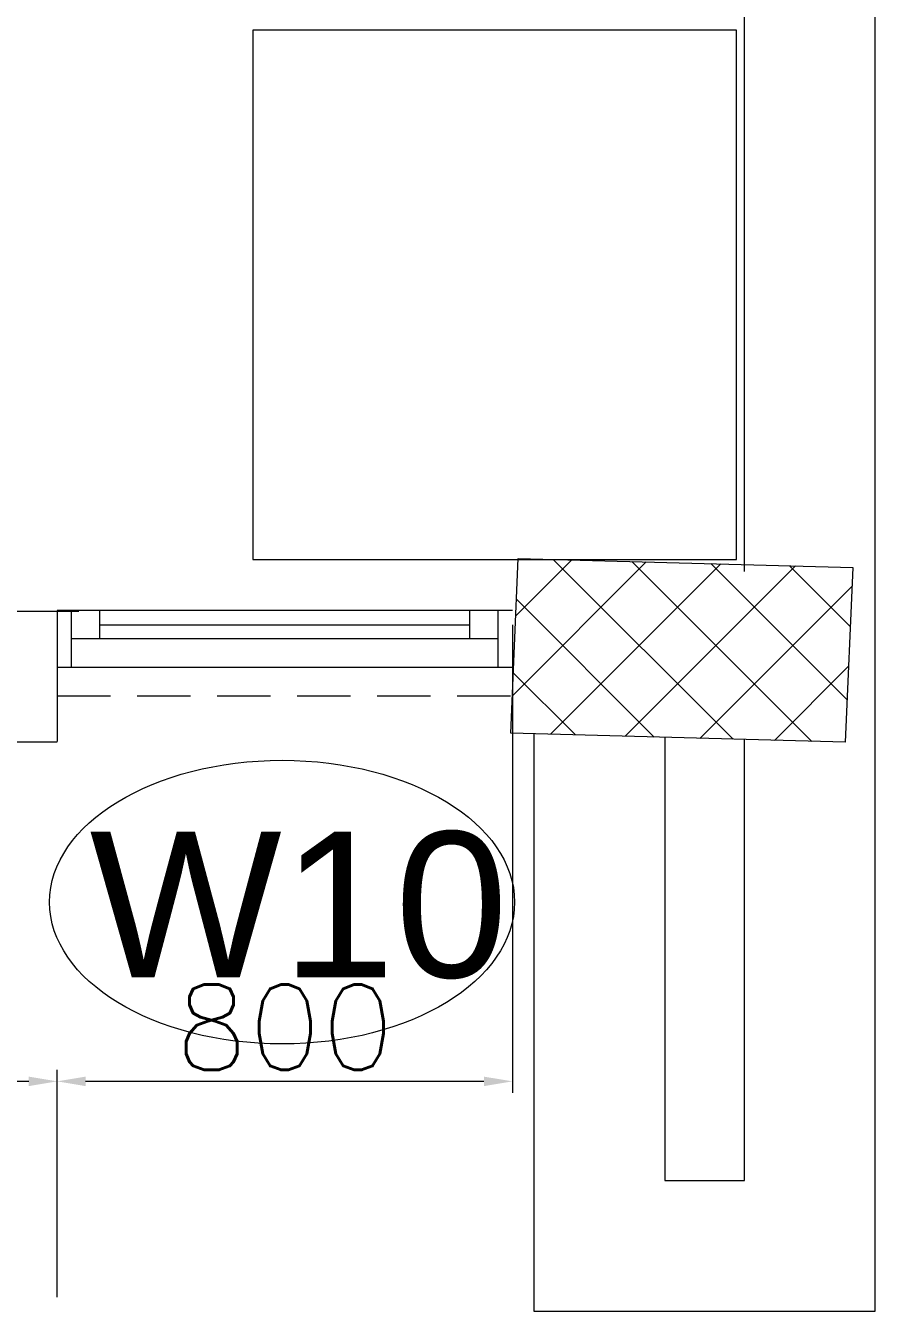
# Model space of a CAD drawing. Header units: millimetres. Extents: x -2143172 to 5255, y -610845 to 279739.
# Drawn here: x -1134207 to -1132714, y -595618 to -593359 of the extents above; entities that cross this region are included whole.
import ezdxf

# ---------------------------------------------------------------- set-up
doc = ezdxf.new("R2010")
doc.units = ezdxf.units.MM
doc.header["$LTSCALE"] = 30
doc.linetypes.add('HIDDEN2', pattern=[0.1875, 0.125, -0.0625])
doc.layers.get('0').update_dxf_attribs({"lineweight": 5})
doc.layers.get('Defpoints').update_dxf_attribs({"lineweight": 5})
for name, color, linetype, lineweight in [('Al Window tag', 5, 'Continuous', 5), ('Aluminum', 7, 'Continuous', 5), ('C-HYDR-CTCH', 6, 'Continuous', 5), ('dims.', 152, 'Continuous', 5), ('Hatch', 252, 'Continuous', 5), ('LOADING', 163, 'Continuous', 5), ('Proj', 7, 'HIDDEN2', 5), ('Structure', 20, 'Continuous', 5), ('Walls', 32, 'Continuous', 5)]:
    doc.layers.add(name, color=color, linetype=linetype, lineweight=lineweight)
doc.styles.add('SIMPLEX', font='SIMPLEX.shx', dxfattribs={"height": 150})
doc.styles.add('TTLB-A0-JeddahDP$0$swis721', font='swiss.ttf')
doc.dimstyles.new('Buk', dxfattribs={"dimtxt": 150, "dimasz": 50, "dimexe": 20, "dimexo": 25, "dimgap": 20, "dimtad": 1, "dimdec": 0, "dimrnd": 5, "dimdsep": 46, "dimtxsty": 'SIMPLEX', "dimcen": 0, "dimdle": 20, "dimclrd": 256, "dimclre": 256, "dimclrt": 256, "dimadec": 0, "dimazin": 0, "dimtfac": 0.0075, "dimtdec": 0, "dimtmove": 1, "dimatfit": 2, "dimldrblk": 'ARCHTICK', "dimfxl": 1, "dimtolj": 1, "dimtzin": 0, "dimlwd": -1, "dimlwe": -1, "dimarcsym": 0})

# ---------------------------------------------------------------- blocks, each defined once
blk = doc.blocks.new('*D781')
at = {"layer": 'Defpoints', "color": 0, "transparency": 16777216}
for p in [(-1133351.8, -594386.5, 0), (-1134151.8, -595214), (-1134151.8, -595618.1)]:
    blk.add_point(p, dxfattribs=at)
at = {"layer": 'dims.', "linetype": 'Continuous', "transparency": 16777216}
for p, q in [((-1133351.8, -594411.5), (-1133351.8, -595234)), ((-1134151.8, -595593.1), (-1134151.8, -595194))]:
    blk.add_line(p, q, dxfattribs=at)
at = {"layer": 'dims.', "transparency": 16777216}
blk.add_line((-1133401.8, -595214), (-1134101.8, -595214), dxfattribs=at)
for points in [[(-1134101.8, -595205.7), (-1134101.8, -595222.4), (-1134151.8, -595214)], [(-1133401.8, -595205.7), (-1133401.8, -595222.4), (-1133351.8, -595214)]]:
    blk.add_solid(points, dxfattribs=at)
at = {"layer": 'dims.', "transparency": 16777216, "insert": (-1133751.8, -595119), "char_height": 150, "attachment_point": 5, "style": 'SIMPLEX'}
blk.add_mtext('\\A1;800', dxfattribs=at)
blk = doc.blocks.new('_ArchTick')
at = {"color": 0, "linetype": 'ByBlock', "const_width": 0.15}
blk.add_lwpolyline([(-0.5, -0.5), (0.5, 0.5)], dxfattribs=at)
blk = doc.blocks.new('*D782')
at = {"layer": 'Defpoints', "color": 0, "transparency": 16777216}
for p in [(-1135184, -594618.1), (-1135184, -595214), (-1134151.8, -595618.1)]:
    blk.add_point(p, dxfattribs=at)
at = {"layer": 'dims.', "linetype": 'Continuous', "transparency": 16777216}
for p, q in [((-1135184, -594643.1), (-1135184, -595234)), ((-1134151.8, -595593.1), (-1134151.8, -595194))]:
    blk.add_line(p, q, dxfattribs=at)
at = {"layer": 'dims.', "transparency": 16777216}
blk.add_line((-1134201.8, -595214), (-1135134, -595214), dxfattribs=at)
for points in [[(-1135134, -595205.7), (-1135134, -595222.4), (-1135184, -595214)], [(-1134201.8, -595205.7), (-1134201.8, -595222.4), (-1134151.8, -595214)]]:
    blk.add_solid(points, dxfattribs=at)
at = {"layer": 'dims.', "transparency": 16777216, "insert": (-1134667.9, -595119), "char_height": 150, "attachment_point": 5, "style": 'SIMPLEX'}
blk.add_mtext('\\A1;1030', dxfattribs=at)
blk = doc.blocks.new('A$C47696aed')
at = {"layer": 'Hatch'}
h = blk.add_hatch(dxfattribs=at)
h.set_pattern_fill('ANSI37', color=256, scale=30)
h.paths.add_polyline_path([(50952.7, 21917.9), (50348.7, 21909.7), (50352.6, 21621.3), (50956.6, 21629.5)])
h.paths.add_polyline_path([(43791.9, 21910.1), (43208.4, 21904.7), (43188.5, 21613.3), (43772, 21618.7)])
h.paths.add_polyline_path([(29414.9, 21902.8), (28815.8, 21898.7), (28810.1, 21605.6), (29409.2, 21609.7)])
h.paths.add_polyline_path([(36600.2, 21904.9), (35999, 21897.4), (35990.7, 21611.8), (36591.9, 21619.3)])
h.paths.add_polyline_path([(22195.7, 21912), (21589.3, 21890.2), (21603.8, 21597.6), (22210.2, 21619.5)])
h.paths.add_polyline_path([(15459.1, 21901.7), (14237.2, 21925.6), (14230.7, 21629.5), (15452.7, 21605.5)])
h.paths.add_polyline_path([(15473.2, 14701.6), (14258.2, 14685.8), (14244.7, 14393.4), (15459.7, 14409.1)])
h.paths.add_polyline_path([(15447.1, 7508.4), (14244, 7492.4), (14238.3, 7199.4), (15441.4, 7215.3)])
h.paths.add_polyline_path([(15465.6, 309.7), (14269, 298.3), (14271.8, 3.8), (15468.5, 15.2)])
h.paths.add_polyline_path([(7830.6, 311.8), (7227.1, 308.1), (7237.7, 22.6), (7841.3, 26.3)])
h.paths.add_polyline_path([(7815.2, 7509.8), (7218.4, 7511.4), (7218.2, 7210.2), (7815.1, 7208.6)])
h.paths.add_polyline_path([(7825.1, 14699.4), (7205.8, 14700.6), (7195.2, 14397.6), (7814.5, 14396.4)])
h.paths.add_polyline_path([(7801.7, 21878.7), (7201.1, 21893.2), (7197.5, 21603.6), (7798.1, 21589.1)])
h.paths.add_polyline_path([(602.6, 21876.9), (0, 21899.6), (1.9, 21611.2), (604.5, 21588.5)])
h.paths.add_polyline_path([(610.4, 7498.6), (8.3, 7491.6), (11.7, 7200), (613.7, 7206.9)])
h.paths.add_polyline_path([(627.9, 303.9), (29.5, 302.9), (34.3, 2.3), (632.7, 3.3)])
h.paths.add_polyline_path([(22214.6, 317.2), (21608.9, 304.3), (21614.6, 3.1), (22220.3, 16)])
h.paths.add_polyline_path([(22208.1, 7509.7), (21613.7, 7492.1), (21615.8, 7195.5), (22210.2, 7213.1)])
h.paths.add_polyline_path([(22199.3, 14717.7), (21600.4, 14710), (21604.4, 14409.9), (22203.4, 14417.6)])
h.paths.add_polyline_path([(29399.7, 14702.4), (28797.7, 14707.1), (28802, 14415), (29403.9, 14410.3)])
h.paths.add_polyline_path([(29403.4, 7519.8), (28799.6, 7502.2), (28813, 7202.1), (29413.1, 7223.2)])
h.paths.add_polyline_path([(29419.5, 303.8), (28815.7, 310.4), (28813.3, 24.7), (29417.2, 18.1)])
h.paths.add_polyline_path([(36618, 314.2), (36020.7, 299.7), (36029.7, 0), (36627, 14.6)])
h.paths.add_polyline_path([(36610.7, 7502.6), (36009.5, 7504.5), (36010.6, 7207.3), (36611.9, 7205.4)])
h.paths.add_polyline_path([(36574.3, 14706.4), (35993.4, 14711.1), (36013.1, 14421.3), (36594, 14416.6)])
h.paths.add_polyline_path([(43777.6, 14705.7), (43180, 14719.4), (43182, 14427.5), (43779.6, 14413.8)])
h.paths.add_polyline_path([(43778.6, 7507.1), (43210.2, 7499.5), (43212, 7205.4), (43780.5, 7213)])
h.paths.add_polyline_path([(43815.7, 310), (43210.4, 307.3), (43211.8, 2.8), (43817, 5.4)])
h.paths.add_polyline_path([(50989.9, 309.5), (50401.9, 325.5), (50388.7, 18.3), (50976.7, 2.3)])
h.paths.add_polyline_path([(50974.1, 7508.9), (50370.9, 7510), (50368.9, 7213.4), (50972.2, 7212.3)])
at = {"layer": 'C-HYDR-CTCH', "color": 4, "flags": 128}
blk.add_lwpolyline([(50388.7, 18.3), (50401.9, 325.5), (50989.9, 309.5), (50976.7, 2.3), (50388.7, 18.3)], dxfattribs=at)
blk = doc.blocks.new('A$C10F73263')
at = {"layer": 'Al Window tag'}
blk.add_ellipse((0, 0), major_axis=(408.6, 0), ratio=0.610025, dxfattribs=at)
at = {"layer": 'Al Window tag', "insert": (-338.2, 123.8, 0), "char_height": 256, "attachment_point": 1, "style": 'TTLB-A0-JeddahDP$0$swis721'}
blk.add_mtext_dynamic_manual_height_columns('W10', width=1569.457, gutter_width=9406.5, heights=[480.3], dxfattribs=at)

msp = doc.modelspace()

# ---------------------------------------------------------------- linework, layer by layer
at = {"layer": 'Aluminum'}
for p, q in [((-1133351.8, -594386.5, 0.1), (-1134151.8, -594386.5, 0.1)), ((-1134126.8, -594486.5, 0.1), (-1134126.8, -594386.5, 0.1)), ((-1134076.8, -594436.5, 0.1), (-1134076.8, -594386.5, 0.1)), ((-1133426.8, -594436.5, 0.1), (-1133426.8, -594386.5, 0.1)), ((-1133376.8, -594486.5, 0.1), (-1133376.8, -594386.5, 0.1)), ((-1134076.8, -594411.5, 0.1), (-1133426.8, -594411.5, 0.1)), ((-1133376.8, -594436.5, 0.1), (-1134126.8, -594436.5, 0.1)), ((-1133351.8, -594486.5, 0.1), (-1134151.8, -594486.5, 0.1))]:
    msp.add_line(p, q, dxfattribs=at)
at = {"layer": 'LOADING', "elevation": 0.1}
msp.add_lwpolyline([(-1133808.1, -593366.7), (-1133808.1, -594296.7), (-1132958.1, -594296.7), (-1132958.1, -593366.7), (-1133808.1, -593366.7)], dxfattribs=at)
at = {"layer": 'Proj', "linetype": 'HIDDEN2', "ltscale": 25}
msp.add_line((-1134151.8, -594536.5, 0.1), (-1133351.8, -594536.5, 0.1), dxfattribs=at)
at = {"layer": 'Walls'}
for p, q in [((-1132944, -594318.1, 0.1), (-1132944, -593118.1, 0.1)), ((-1132714, -594618.1, 0.1), (-1132714, -593118.1, 0.1)), ((-1134114, -594388.1, 0.1), (-1135184, -594388.1, 0.1)), ((-1134151.8, -594386.5, 0.1), (-1134151.8, -594616.5, 0.1)), ((-1134151.8, -594618.1, 0.1), (-1135184, -594618.1, 0.1)), ((-1133084, -594609.5, 0.1), (-1133084, -595388.1, 0.1)), ((-1132944, -595388.1, 0.1), (-1132944, -594613.3, 0.1)), ((-1133084, -595388.1, 0.1), (-1132944, -595388.1, 0.1))]:
    msp.add_line(p, q, dxfattribs=at)
at = {"layer": 'Walls', "elevation": 0.1}
msp.add_lwpolyline([(-1133314, -594603.2), (-1133314, -595618.1), (-1132714, -595618.1), (-1132714, -594618.1)], dxfattribs=at)

# ---------------------------------------------------------------- block references
at = {"layer": 'Al Window tag'}
msp.add_blockref('A$C10F73263', (-1133756.5, -594899, 0.4), dxfattribs=at)
at = {"layer": 'Structure', "color": 3}
msp.add_blockref('A$C47696aed', (-1183743.4, -594620.4, 0.1), dxfattribs=at)

# ---------------------------------------------------------------- dimensions: what is measured, and where the dimension line sits
at = {"layer": 'dims.'}
for base, p1, p2, picture, middle in [((-1134151.8, -595214, 0.1), (-1133351.8, -594386.5, 0.1), (-1134151.8, -595618.1, 0.1), '*D781', (-1133751.8, -595119, 0.1)), ((-1135184, -595214, 0.1), (-1134151.8, -595618.1, 0.1), (-1135184, -594618.1, 0.1), '*D782', (-1134667.9, -595119, 0.1))]:
    dim = msp.add_linear_dim(base=base, p1=p1, p2=p2, dimstyle='Buk', dxfattribs=at)
    dim.commit()
    dim.dimension.update_dxf_attribs({"geometry": picture, "text_midpoint": middle})

doc.saveas('drawing.dxf')
